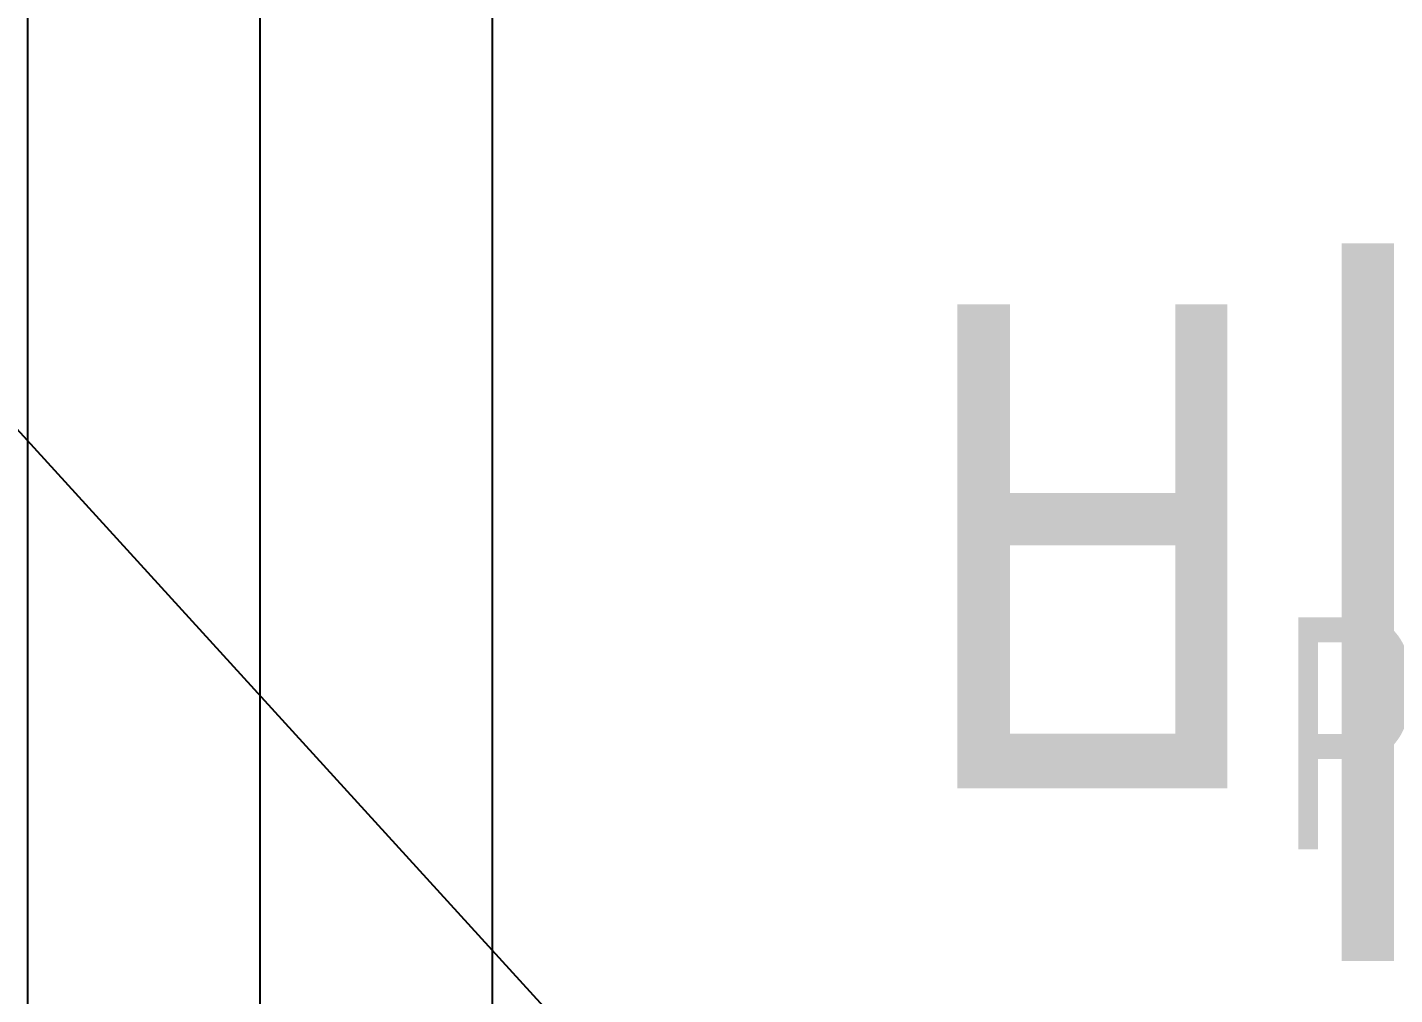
# Model space of a CAD drawing. Header units: millimetres. Extents: x 0 to 1390178, y 0 to 110113.
# Drawn here: x 384472 to 385061, y 34575 to 34991 of the extents above; entities that cross this region are included whole.
import ezdxf
from ezdxf.enums import TextEntityAlignment as Align
from ezdxf.xclip import XClip

# ---------------------------------------------------------------- set-up
doc = ezdxf.new("R2010")
doc.units = ezdxf.units.MM
doc.header["$LTSCALE"] = 100
doc.header["$XCLIPFRAME"] = 0
doc.linetypes.add('X - 평면도$0$CEN', pattern=[62, 60, -1, 0, -1])
doc.layers.get('DEFPOINTS').update_dxf_attribs({"color": 145})
for name, color, linetype in [('AA-XXXX-TEXT', 3, 'Continuous'), ('X - 평면도$0$AA-WAXM-CONC', 2, 'Continuous'), ('X - 평면도$0$AA-XXXX-CNTL', 1, 'X - 평면도$0$CEN')]:
    doc.layers.add(name, color=color, linetype=linetype)
doc.layers.add('X - 평면도$0$DEFPOINT', color=163, linetype='Continuous', plot=False)
doc.styles.add('HAUD01', font='Dotum.ttf')
doc.styles.add('X - 평면도$0$HAUD01', font='Dotum.ttf')

# ---------------------------------------------------------------- blocks, each defined once
blk = doc.blocks.new('X - 평면도$0$A$Cfb342870')
at = {"layer": 'DEFPOINTS'}
blk.add_line((0, -0.01), (-19177.24, 21040.89), dxfattribs=at)
at = {"layer": 'X - 평면도$0$AA-WAXM-CONC'}
for p, q in [((-14917.24, 18390.89), (-14917.24, 13650.89)), ((-14717.24, 16890.89), (-14717.24, 15590.89))]:
    blk.add_line(p, q, dxfattribs=at)
at = {"layer": 'X - 평면도$0$AA-XXXX-CNTL'}
blk.add_line((-14817.24, 18490.89), (-14817.24, 13150.89), dxfattribs=at)
at = {"layer": 'X - 평면도$0$DEFPOINT', "style": 'X - 평면도$0$HAUD01', "width": 0.7}
blk.add_text('PS 비주거', height=100, dxfattribs=at).set_placement((-14172.24, 16240.9), align=Align.MIDDLE_CENTER)
blk = doc.blocks.new('X - 평면도', base_point=(-475.36, -286.73))
blk.add_blockref('X - 평면도$0$A$Cfb342870', (586639.23, 33202.22))

msp = doc.modelspace()

# ---------------------------------------------------------------- block references
ref = msp.add_blockref('X - 평면도', (-187725.28, -15042.65))
XClip(ref).set_block_clipping_path([(523249.9173510034, 14755.918452476), (607249.9173510034, 74155.918452476)])

# ---------------------------------------------------------------- next in the draw order: texts
at = {"layer": 'AA-XXXX-TEXT', "style": 'HAUD01', "width": 0.8}
msp.add_text('비주거', height=250, dxfattribs=at).set_placement((385221.26, 34741.12), align=Align.MIDDLE_CENTER)

doc.saveas('drawing.dxf')
